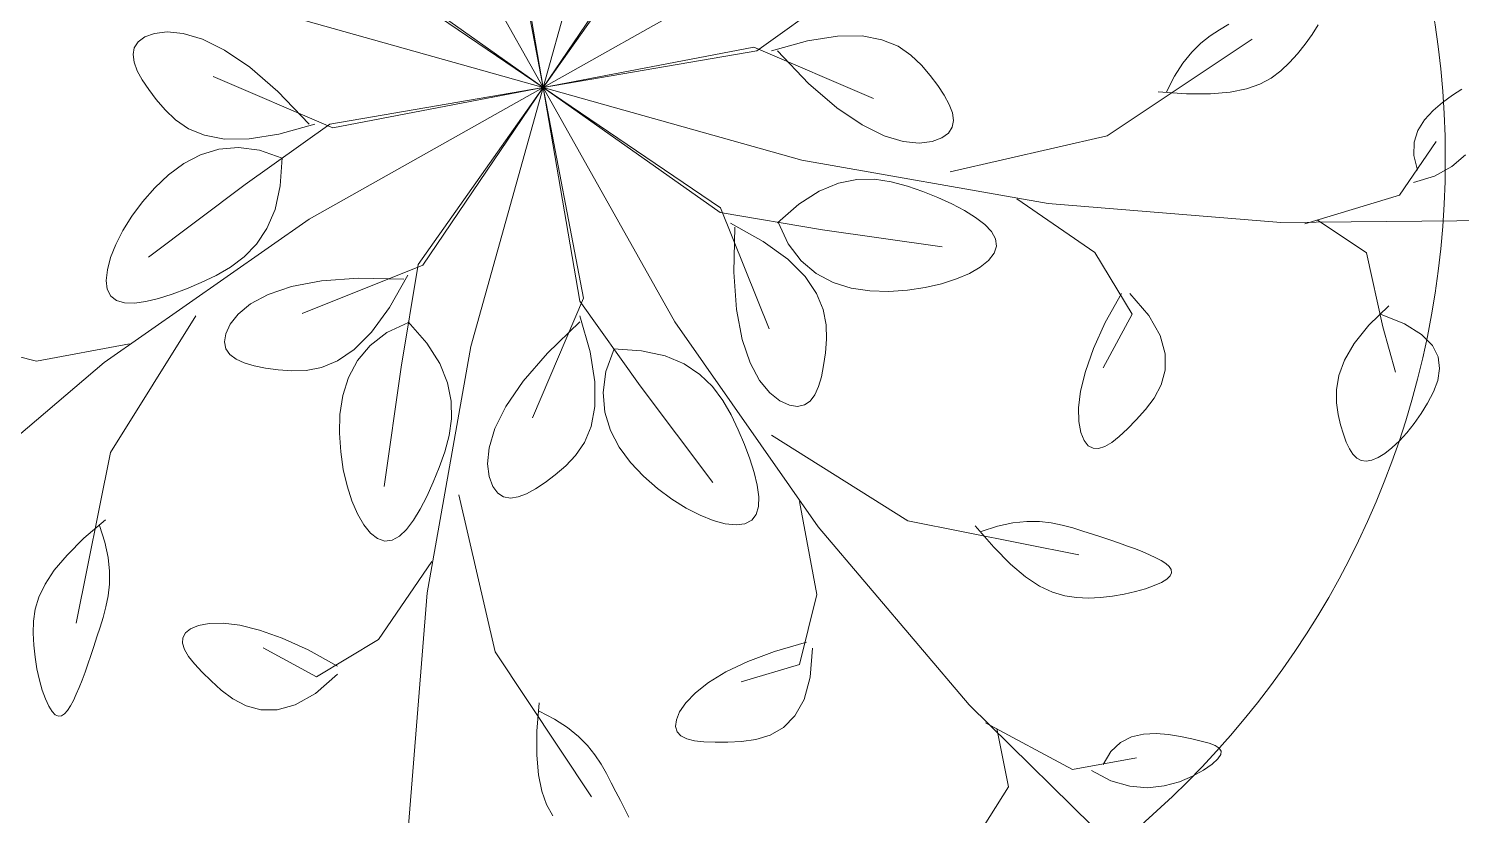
# Model space of a CAD drawing. Header units: centimetres. Extents: x -26724 to 60145, y -23645 to 6771.
# Drawn here: x -10779.3 to -10730.03, y 1967.56 to 1994.6 of the extents above; entities that cross this region are included whole.
import ezdxf

# ---------------------------------------------------------------- set-up
doc = ezdxf.new("R2010")
doc.units = ezdxf.units.CM
doc.linetypes.add('AUSGEZOGEN', pattern=[0])
doc.linetypes.add('PUNKT2_S9', pattern=[0.35, 0.15, -0.1, 0, -0.1])
doc.layers.add('3.IZGLED 2', color=7, linetype='Continuous', lineweight=9, true_color=0x4a4a4a)
doc.layers.add('Moebel', color=252, linetype='PUNKT2_S9', lineweight=13)

# ---------------------------------------------------------------- blocks, each defined once
blk = doc.blocks.new('ggggt')
at = {"layer": 'Moebel', "color": 91, "linetype": 'AUSGEZOGEN', "lineweight": 18, "transparency": 33554687}
for p, q in [((1567, 1992.575, 13.5), (1569.494, 2001.472, 13.5)), ((1567, 1992.575, 13.5), (1562.472, 2000.63, 13.5)), ((1567, 1992.575, 13.5), (1565.613, 1999.816, 13.5)), ((1567, 1992.575, 13.5), (1565.738, 1999.918, 13.5)), ((1567, 1992.575, 13.5), (1571.14, 1998.676, 13.5)), ((1567, 1992.575, 13.5), (1571.301, 1998.659, 13.5)), ((1567, 1992.575, 13.5), (1560.899, 1996.714, 13.5)), ((1567, 1992.575, 13.5), (1560.916, 1996.875, 13.5)), ((1567, 1992.575, 13.5), (1575.055, 1997.103, 13.5)), ((1574.344, 1993.837, 13.5), (1577.251, 1995.912, 13.5)), ((1567, 1992.575, 13.5), (1558.103, 1995.069, 13.5)), ((1590.261, 1994.562, 13.5), (1590.582, 1994.748, 13.5)), ((1553.063, 1994.142, 13.5), (1553.292, 1994.311, 13.5)), ((1553.292, 1994.311, 13.5), (1553.627, 1994.436, 13.5)), ((1553.627, 1994.436, 13.5), (1554.07, 1994.489, 13.5)), ((1554.07, 1994.489, 13.5), (1554.62, 1994.434, 13.5)), ((1554.62, 1994.434, 13.5), (1555.276, 1994.236, 13.5)), ((1555.276, 1994.236, 13.5), (1556.037, 1993.86, 13.5)), ((1576.09, 1994.184, 13.5), (1577.119, 1994.344, 13.5)), ((1577.119, 1994.344, 13.5), (1577.964, 1994.346, 13.5)), ((1577.964, 1994.346, 13.5), (1578.65, 1994.218, 13.5)), ((1586.398, 1990.917, 13.5), (1591.382, 1994.237, 13.5)), ((1589.619, 1994.093, 13.5), (1589.939, 1994.348, 13.5)), ((1589.939, 1994.348, 13.5), (1590.261, 1994.562, 13.5)), ((1593.445, 1994.394, 13.5), (1593.208, 1994.062, 13.5)), ((1593.654, 1994.723, 13.5), (1593.445, 1994.394, 13.5)), ((1552.891, 1993.705, 13.5), (1552.932, 1993.94, 13.5)), ((1552.932, 1993.94, 13.5), (1553.063, 1994.142, 13.5)), ((1556.037, 1993.86, 13.5), (1556.903, 1993.27, 13.5)), ((1567, 1992.575, 13.5), (1574.242, 1993.962, 13.5)), ((1567, 1992.575, 13.5), (1574.344, 1993.837, 13.5)), ((1574.242, 1993.962, 13.5), (1578.359, 1992.2, 13.5)), ((1574.852, 1993.837, 13.5), (1576.09, 1994.184, 13.5)), ((1576.127, 1992.716, 13.5), (1575.052, 1993.837, 13.5)), ((1578.65, 1994.218, 13.5), (1579.202, 1993.99, 13.5)), ((1579.202, 1993.99, 13.5), (1579.646, 1993.69, 13.5)), ((1589.002, 1993.413, 13.5), (1589.306, 1993.785, 13.5)), ((1589.306, 1993.785, 13.5), (1589.619, 1994.093, 13.5)), ((1593.208, 1994.062, 13.5), (1592.948, 1993.737, 13.5)), ((1552.929, 1993.442, 13.5), (1552.891, 1993.705, 13.5)), ((1553.038, 1993.153, 13.5), (1552.929, 1993.442, 13.5)), ((1556.903, 1993.27, 13.5), (1557.874, 1992.433, 13.5)), ((1579.646, 1993.69, 13.5), (1580.006, 1993.346, 13.5)), ((1580.006, 1993.346, 13.5), (1580.308, 1992.988, 13.5)), ((1588.712, 1992.966, 13.5), (1589.002, 1993.413, 13.5)), ((1592.669, 1993.429, 13.5), (1592.371, 1993.147, 13.5)), ((1592.948, 1993.737, 13.5), (1592.669, 1993.429, 13.5)), ((1553.207, 1992.842, 13.5), (1553.038, 1993.153, 13.5)), ((1553.429, 1992.51, 13.5), (1553.207, 1992.842, 13.5)), ((1559.759, 1991.188, 13.5), (1555.642, 1992.949, 13.5)), ((1580.308, 1992.988, 13.5), (1580.572, 1992.639, 13.5)), ((1588.437, 1992.43, 13.5), (1588.712, 1992.966, 13.5)), ((1592.039, 1992.9, 13.5), (1591.65, 1992.691, 13.5)), ((1592.371, 1993.147, 13.5), (1592.039, 1992.9, 13.5)), ((1553.692, 1992.162, 13.5), (1553.429, 1992.51, 13.5)), ((1557.874, 1992.433, 13.5), (1558.949, 1991.312, 13.5)), ((1567, 1992.575, 13.5), (1558.945, 1988.047, 13.5)), ((1567, 1992.575, 13.5), (1559.657, 1991.313, 13.5)), ((1567, 1992.575, 13.5), (1559.759, 1991.188, 13.5)), ((1567, 1992.575, 13.5), (1562.7, 1986.49, 13.5)), ((1567, 1992.575, 13.5), (1562.861, 1986.473, 13.5)), ((1567, 1992.575, 13.5), (1564.507, 1983.677, 13.5)), ((1567, 1992.575, 13.5), (1568.262, 1985.231, 13.5)), ((1567, 1992.575, 13.5), (1573.085, 1988.274, 13.5)), ((1567, 1992.575, 13.5), (1568.387, 1985.333, 13.5)), ((1567, 1992.575, 13.5), (1573.102, 1988.435, 13.5)), ((1567, 1992.575, 13.5), (1571.528, 1984.52, 13.5)), ((1567, 1992.575, 13.5), (1575.898, 1990.081, 13.5)), ((1577.097, 1991.879, 13.5), (1576.127, 1992.716, 13.5)), ((1580.572, 1992.639, 13.5), (1580.793, 1992.307, 13.5)), ((1580.793, 1992.307, 13.5), (1580.963, 1991.996, 13.5)), ((1589.13, 1992.359, 13.5), (1588.154, 1992.43, 13.5)), ((1589.946, 1992.355, 13.5), (1589.13, 1992.359, 13.5)), ((1590.625, 1992.413, 13.5), (1589.946, 1992.355, 13.5)), ((1591.186, 1992.526, 13.5), (1590.625, 1992.413, 13.5)), ((1591.65, 1992.691, 13.5), (1591.186, 1992.526, 13.5)), ((1597.933, 1992.062, 13.5), (1598.274, 1992.306, 13.5)), ((1598.274, 1992.306, 13.5), (1598.6, 1992.516, 13.5)), ((1553.995, 1991.803, 13.5), (1553.692, 1992.162, 13.5)), ((1554.355, 1991.46, 13.5), (1553.995, 1991.803, 13.5)), ((1577.964, 1991.29, 13.5), (1577.097, 1991.879, 13.5)), ((1580.963, 1991.996, 13.5), (1581.072, 1991.707, 13.5)), ((1597.313, 1991.462, 13.5), (1597.604, 1991.781, 13.5)), ((1597.604, 1991.781, 13.5), (1597.933, 1992.062, 13.5)), ((1554.799, 1991.159, 13.5), (1554.355, 1991.46, 13.5)), ((1559.657, 1991.313, 13.5), (1556.75, 1989.237, 13.5)), ((1559.149, 1991.312, 13.5), (1557.911, 1990.965, 13.5)), ((1578.725, 1990.914, 13.5), (1577.964, 1991.29, 13.5)), ((1581.11, 1991.444, 13.5), (1581.069, 1991.21, 13.5)), ((1581.072, 1991.707, 13.5), (1581.11, 1991.444, 13.5)), ((1597.087, 1991.1, 13.5), (1597.313, 1991.462, 13.5)), ((1555.351, 1990.931, 13.5), (1554.799, 1991.159, 13.5)), ((1556.037, 1990.803, 13.5), (1555.351, 1990.931, 13.5)), ((1556.882, 1990.805, 13.5), (1556.037, 1990.803, 13.5)), ((1557.911, 1990.965, 13.5), (1556.882, 1990.805, 13.5)), ((1579.381, 1990.716, 13.5), (1578.725, 1990.914, 13.5)), ((1580.709, 1990.839, 13.5), (1580.373, 1990.713, 13.5)), ((1580.938, 1991.007, 13.5), (1580.709, 1990.839, 13.5)), ((1581.069, 1991.21, 13.5), (1580.938, 1991.007, 13.5)), ((1580.997, 1989.675, 13.5), (1586.398, 1990.917, 13.5)), ((1596.954, 1990.693, 13.5), (1597.087, 1991.1, 13.5)), ((1555.214, 1990.263, 13.5), (1555.841, 1990.458, 13.5)), ((1555.841, 1990.458, 13.5), (1556.518, 1990.518, 13.5)), ((1556.518, 1990.518, 13.5), (1557.243, 1990.421, 13.5)), ((1557.243, 1990.421, 13.5), (1558.015, 1990.141, 13.5)), ((1579.931, 1990.661, 13.5), (1579.381, 1990.716, 13.5)), ((1580.373, 1990.713, 13.5), (1579.931, 1990.661, 13.5)), ((1596.445, 1988.875, 13.5), (1597.716, 1990.713, 13.5)), ((1596.939, 1990.239, 13.5), (1596.954, 1990.693, 13.5)), ((1554.112, 1989.573, 13.5), (1554.637, 1989.96, 13.5)), ((1554.637, 1989.96, 13.5), (1555.214, 1990.263, 13.5)), ((1558.015, 1990.162, 13.5), (1557.953, 1989.19, 13.5)), ((1575.898, 1990.081, 13.5), (1584.368, 1988.582, 13.5)), ((1597.07, 1989.735, 13.5), (1596.939, 1990.239, 13.5)), ((1598.245, 1989.855, 13.5), (1597.653, 1989.53, 13.5)), ((1598.716, 1990.255, 13.5), (1598.245, 1989.855, 13.5)), ((1553.638, 1989.126, 13.5), (1554.112, 1989.573, 13.5)), ((1577.151, 1989.286, 13.5), (1577.784, 1989.412, 13.5)), ((1577.784, 1989.412, 13.5), (1578.388, 1989.42, 13.5)), ((1578.388, 1989.42, 13.5), (1578.967, 1989.335, 13.5)), ((1578.967, 1989.335, 13.5), (1579.523, 1989.185, 13.5)), ((1597.653, 1989.53, 13.5), (1596.929, 1989.31, 13.5)), ((1553.218, 1988.645, 13.5), (1553.638, 1989.126, 13.5)), ((1556.75, 1989.237, 13.5), (1553.427, 1986.747, 13.5)), ((1557.953, 1989.19, 13.5), (1557.775, 1988.384, 13.5)), ((1575.791, 1988.57, 13.5), (1576.487, 1989.014, 13.5)), ((1576.487, 1989.014, 13.5), (1577.151, 1989.286, 13.5)), ((1579.523, 1989.185, 13.5), (1580.057, 1988.995, 13.5)), ((1580.057, 1988.995, 13.5), (1580.571, 1988.789, 13.5)), ((1593.192, 1987.887, 13.5), (1596.445, 1988.875, 13.5)), ((1552.853, 1988.152, 13.5), (1553.218, 1988.645, 13.5)), ((1557.775, 1988.384, 13.5), (1557.498, 1987.723, 13.5)), ((1573.102, 1988.435, 13.5), (1574.768, 1984.278, 13.5)), ((1575.06, 1987.927, 13.5), (1575.791, 1988.57, 13.5)), ((1580.571, 1988.789, 13.5), (1581.053, 1988.572, 13.5)), ((1581.053, 1988.572, 13.5), (1581.491, 1988.345, 13.5)), ((1581.491, 1988.345, 13.5), (1581.873, 1988.111, 13.5)), ((1583.288, 1988.745, 13.5), (1585.977, 1986.903, 13.5)), ((1584.368, 1988.582, 13.5), (1592.364, 1987.935, 13.5)), ((1558.945, 1988.047, 13.5), (1551.896, 1983.117, 13.5)), ((1552.546, 1987.66, 13.5), (1552.853, 1988.152, 13.5)), ((1573.085, 1988.274, 13.5), (1576.609, 1987.686, 13.5)), ((1573.445, 1987.916, 13.5), (1574.566, 1987.285, 13.5)), ((1575.423, 1987.198, 13.5), (1575.075, 1987.942, 13.5)), ((1581.873, 1988.111, 13.5), (1582.187, 1987.87, 13.5)), ((1582.187, 1987.87, 13.5), (1582.419, 1987.625, 13.5)), ((1592.364, 1987.935, 13.5), (1599.839, 1988, 13.5)), ((1593.616, 1988.028, 13.5), (1595.315, 1986.895, 13.5)), ((1552.3, 1987.182, 13.5), (1552.546, 1987.66, 13.5)), ((1557.498, 1987.723, 13.5), (1557.14, 1987.186, 13.5)), ((1573.554, 1986.222, 13.5), (1573.587, 1987.774, 13.5)), ((1576.609, 1987.686, 13.5), (1580.719, 1987.098, 13.5)), ((1582.419, 1987.625, 13.5), (1582.557, 1987.376, 13.5)), ((1582.557, 1987.376, 13.5), (1582.59, 1987.126, 13.5)), ((1552.119, 1986.729, 13.5), (1552.3, 1987.182, 13.5)), ((1557.14, 1987.186, 13.5), (1556.717, 1986.753, 13.5)), ((1574.566, 1987.285, 13.5), (1575.407, 1986.671, 13.5)), ((1575.867, 1986.616, 13.5), (1575.423, 1987.198, 13.5)), ((1582.507, 1986.877, 13.5), (1582.317, 1986.633, 13.5)), ((1582.59, 1987.126, 13.5), (1582.507, 1986.877, 13.5)), ((1585.977, 1986.903, 13.5), (1587.252, 1984.78, 13.5)), ((1595.315, 1986.895, 13.5), (1595.883, 1984.348, 13.5)), ((1552.008, 1986.313, 13.5), (1552.119, 1986.729, 13.5)), ((1556.248, 1986.403, 13.5), (1555.749, 1986.117, 13.5)), ((1556.717, 1986.753, 13.5), (1556.248, 1986.403, 13.5)), ((1562.861, 1986.473, 13.5), (1558.704, 1984.808, 13.5)), ((1562.7, 1986.49, 13.5), (1562.112, 1982.966, 13.5)), ((1575.407, 1986.671, 13.5), (1576.005, 1986.075, 13.5)), ((1576.388, 1986.181, 13.5), (1575.867, 1986.616, 13.5)), ((1582.03, 1986.401, 13.5), (1581.657, 1986.186, 13.5)), ((1582.317, 1986.633, 13.5), (1582.03, 1986.401, 13.5)), ((1551.969, 1985.945, 13.5), (1552.008, 1986.313, 13.5)), ((1552.007, 1985.639, 13.5), (1551.969, 1985.945, 13.5)), ((1555.237, 1985.873, 13.5), (1554.728, 1985.656, 13.5)), ((1555.749, 1986.117, 13.5), (1555.237, 1985.873, 13.5)), ((1558.34, 1985.731, 13.5), (1559.369, 1985.927, 13.5)), ((1559.369, 1985.927, 13.5), (1560.647, 1986.021, 13.5)), ((1560.647, 1986.021, 13.5), (1562.2, 1985.988, 13.5)), ((1562.342, 1986.13, 13.5), (1561.711, 1985.009, 13.5)), ((1573.648, 1984.943, 13.5), (1573.554, 1986.222, 13.5)), ((1576.005, 1986.075, 13.5), (1576.4, 1985.499, 13.5)), ((1576.969, 1985.875, 13.5), (1576.388, 1986.181, 13.5)), ((1577.591, 1985.681, 13.5), (1576.969, 1985.875, 13.5)), ((1581.209, 1985.993, 13.5), (1580.697, 1985.829, 13.5)), ((1581.657, 1986.186, 13.5), (1581.209, 1985.993, 13.5)), ((1552.125, 1985.404, 13.5), (1552.007, 1985.639, 13.5)), ((1552.324, 1985.25, 13.5), (1552.125, 1985.404, 13.5)), ((1554.234, 1985.468, 13.5), (1553.763, 1985.319, 13.5)), ((1554.728, 1985.656, 13.5), (1554.234, 1985.468, 13.5)), ((1556.932, 1985.135, 13.5), (1557.535, 1985.458, 13.5)), ((1557.535, 1985.458, 13.5), (1558.34, 1985.731, 13.5)), ((1576.4, 1985.499, 13.5), (1576.629, 1984.947, 13.5)), ((1578.237, 1985.583, 13.5), (1577.591, 1985.681, 13.5)), ((1578.887, 1985.564, 13.5), (1578.237, 1985.583, 13.5)), ((1579.524, 1985.608, 13.5), (1578.887, 1985.564, 13.5)), ((1580.132, 1985.698, 13.5), (1579.524, 1985.608, 13.5)), ((1580.697, 1985.829, 13.5), (1580.132, 1985.698, 13.5)), ((1586.331, 1984.495, 13.5), (1586.887, 1985.499, 13.5)), ((1587.17, 1985.499, 13.5), (1587.824, 1984.738, 13.5)), ((1552.598, 1985.172, 13.5), (1552.324, 1985.25, 13.5)), ((1552.936, 1985.163, 13.5), (1552.598, 1985.172, 13.5)), ((1553.327, 1985.214, 13.5), (1552.936, 1985.163, 13.5)), ((1553.763, 1985.319, 13.5), (1553.327, 1985.214, 13.5)), ((1556.504, 1984.785, 13.5), (1556.932, 1985.135, 13.5)), ((1561.711, 1985.009, 13.5), (1561.096, 1984.168, 13.5)), ((1568.387, 1985.333, 13.5), (1566.626, 1981.216, 13.5)), ((1568.262, 1985.231, 13.5), (1570.338, 1982.324, 13.5)), ((1573.844, 1983.914, 13.5), (1573.648, 1984.943, 13.5)), ((1576.629, 1984.947, 13.5), (1576.731, 1984.421, 13.5)), ((1596.083, 1985.067, 13.5), (1595.393, 1984.401, 13.5)), ((1555.053, 1984.728, 13.5), (1552.112, 1980.03, 13.5)), ((1556.08, 1984.109, 13.5), (1556.228, 1984.435, 13.5)), ((1556.228, 1984.435, 13.5), (1556.504, 1984.785, 13.5)), ((1561.624, 1984.152, 13.5), (1562.368, 1984.5, 13.5)), ((1562.353, 1984.515, 13.5), (1562.996, 1983.784, 13.5)), ((1567.142, 1983.448, 13.5), (1568.263, 1984.523, 13.5)), ((1568.263, 1984.723, 13.5), (1568.61, 1983.485, 13.5)), ((1571.528, 1984.52, 13.5), (1576.458, 1977.47, 13.5)), ((1576.731, 1984.421, 13.5), (1576.742, 1983.924, 13.5)), ((1585.924, 1983.601, 13.5), (1586.331, 1984.495, 13.5)), ((1587.252, 1984.78, 13.5), (1586.264, 1982.942, 13.5)), ((1587.824, 1984.738, 13.5), (1588.219, 1984.047, 13.5)), ((1595.393, 1984.401, 13.5), (1594.895, 1983.78, 13.5)), ((1596.625, 1984.45, 13.5), (1595.801, 1984.784, 13.5)), ((1597.209, 1984.089, 13.5), (1596.625, 1984.45, 13.5)), ((1556.036, 1983.828, 13.5), (1556.08, 1984.109, 13.5)), ((1561.096, 1984.168, 13.5), (1560.5, 1983.57, 13.5)), ((1561.042, 1983.708, 13.5), (1561.624, 1984.152, 13.5)), ((1574.117, 1983.109, 13.5), (1573.844, 1983.914, 13.5)), ((1576.742, 1983.924, 13.5), (1576.703, 1983.456, 13.5)), ((1588.219, 1984.047, 13.5), (1588.396, 1983.422, 13.5)), ((1595.883, 1984.348, 13.5), (1596.308, 1982.791, 13.5)), ((1597.584, 1983.708, 13.5), (1597.209, 1984.089, 13.5)), ((1549.572, 1983.166, 13.5), (1547.169, 1983.766, 13.5)), ((1552.775, 1983.766, 13.5), (1549.572, 1983.166, 13.5)), ((1556.087, 1983.592, 13.5), (1556.036, 1983.828, 13.5)), ((1556.224, 1983.397, 13.5), (1556.087, 1983.592, 13.5)), ((1556.437, 1983.238, 13.5), (1556.224, 1983.397, 13.5)), ((1560.5, 1983.57, 13.5), (1559.925, 1983.175, 13.5)), ((1560.606, 1983.187, 13.5), (1561.042, 1983.708, 13.5)), ((1562.996, 1983.784, 13.5), (1563.44, 1983.088, 13.5)), ((1564.507, 1983.677, 13.5), (1563.007, 1975.207, 13.5)), ((1566.305, 1982.478, 13.5), (1567.142, 1983.448, 13.5)), ((1568.61, 1983.485, 13.5), (1568.77, 1982.456, 13.5)), ((1569.154, 1982.817, 13.5), (1569.434, 1983.59, 13.5)), ((1569.413, 1983.59, 13.5), (1570.385, 1983.527, 13.5)), ((1570.385, 1983.527, 13.5), (1571.191, 1983.349, 13.5)), ((1576.703, 1983.456, 13.5), (1576.643, 1983.024, 13.5)), ((1585.647, 1982.815, 13.5), (1585.924, 1983.601, 13.5)), ((1588.396, 1983.422, 13.5), (1588.394, 1982.858, 13.5)), ((1594.895, 1983.78, 13.5), (1594.561, 1983.205, 13.5)), ((1597.781, 1983.313, 13.5), (1597.584, 1983.708, 13.5)), ((1551.896, 1983.117, 13.5), (1545.785, 1977.92, 13.5)), ((1556.718, 1983.111, 13.5), (1556.437, 1983.238, 13.5)), ((1557.058, 1983.01, 13.5), (1556.718, 1983.111, 13.5)), ((1557.449, 1982.932, 13.5), (1557.058, 1983.01, 13.5)), ((1557.882, 1982.872, 13.5), (1557.449, 1982.932, 13.5)), ((1559.373, 1982.946, 13.5), (1558.847, 1982.844, 13.5)), ((1559.925, 1983.175, 13.5), (1559.373, 1982.946, 13.5)), ((1560.3, 1982.606, 13.5), (1560.606, 1983.187, 13.5)), ((1562.112, 1982.966, 13.5), (1561.524, 1978.856, 13.5)), ((1563.44, 1983.088, 13.5), (1563.712, 1982.424, 13.5)), ((1571.191, 1983.349, 13.5), (1571.852, 1983.072, 13.5)), ((1571.852, 1983.072, 13.5), (1572.389, 1982.714, 13.5)), ((1574.44, 1982.506, 13.5), (1574.117, 1983.109, 13.5)), ((1576.643, 1983.024, 13.5), (1576.565, 1982.633, 13.5)), ((1594.561, 1983.205, 13.5), (1594.366, 1982.674, 13.5)), ((1597.767, 1982.509, 13.5), (1597.832, 1982.912, 13.5)), ((1597.832, 1982.912, 13.5), (1597.781, 1983.313, 13.5)), ((1558.349, 1982.833, 13.5), (1557.882, 1982.872, 13.5)), ((1558.847, 1982.844, 13.5), (1558.349, 1982.833, 13.5)), ((1560.107, 1981.984, 13.5), (1560.3, 1982.606, 13.5)), ((1563.712, 1982.424, 13.5), (1563.838, 1981.791, 13.5)), ((1565.715, 1981.611, 13.5), (1566.305, 1982.478, 13.5)), ((1568.77, 1982.456, 13.5), (1568.772, 1981.611, 13.5)), ((1569.057, 1982.092, 13.5), (1569.154, 1982.817, 13.5)), ((1572.389, 1982.714, 13.5), (1572.822, 1982.292, 13.5)), ((1574.79, 1982.078, 13.5), (1574.44, 1982.506, 13.5)), ((1576.565, 1982.633, 13.5), (1576.464, 1982.292, 13.5)), ((1585.483, 1982.136, 13.5), (1585.647, 1982.815, 13.5)), ((1588.394, 1982.858, 13.5), (1588.253, 1982.353, 13.5)), ((1594.366, 1982.674, 13.5), (1594.281, 1982.186, 13.5)), ((1597.619, 1982.113, 13.5), (1597.767, 1982.509, 13.5)), ((1560.009, 1981.338, 13.5), (1560.107, 1981.984, 13.5)), ((1569.117, 1981.415, 13.5), (1569.057, 1982.092, 13.5)), ((1570.338, 1982.324, 13.5), (1572.828, 1979.001, 13.5)), ((1572.822, 1982.292, 13.5), (1573.172, 1981.822, 13.5)), ((1575.14, 1981.802, 13.5), (1574.79, 1982.078, 13.5)), ((1576.337, 1982.011, 13.5), (1576.178, 1981.798, 13.5)), ((1576.464, 1982.292, 13.5), (1576.337, 1982.011, 13.5)), ((1585.414, 1981.561, 13.5), (1585.483, 1982.136, 13.5)), ((1588.253, 1982.353, 13.5), (1588.014, 1981.902, 13.5)), ((1594.281, 1982.186, 13.5), (1594.281, 1981.741, 13.5)), ((1597.418, 1981.729, 13.5), (1597.619, 1982.113, 13.5)), ((1563.838, 1981.791, 13.5), (1563.846, 1981.187, 13.5)), ((1565.339, 1980.85, 13.5), (1565.715, 1981.611, 13.5)), ((1568.772, 1981.611, 13.5), (1568.644, 1980.925, 13.5)), ((1573.172, 1981.822, 13.5), (1573.458, 1981.323, 13.5)), ((1575.466, 1981.654, 13.5), (1575.14, 1981.802, 13.5)), ((1575.747, 1981.611, 13.5), (1575.466, 1981.654, 13.5)), ((1575.983, 1981.662, 13.5), (1575.747, 1981.611, 13.5)), ((1576.178, 1981.798, 13.5), (1575.983, 1981.662, 13.5)), ((1585.424, 1981.089, 13.5), (1585.414, 1981.561, 13.5)), ((1587.715, 1981.502, 13.5), (1587.398, 1981.148, 13.5)), ((1588.014, 1981.902, 13.5), (1587.715, 1981.502, 13.5)), ((1594.281, 1981.741, 13.5), (1594.338, 1981.338, 13.5)), ((1597.193, 1981.364, 13.5), (1597.418, 1981.729, 13.5)), ((1559.99, 1980.688, 13.5), (1560.009, 1981.338, 13.5)), ((1563.846, 1981.187, 13.5), (1563.761, 1980.608, 13.5)), ((1569.312, 1980.788, 13.5), (1569.117, 1981.415, 13.5)), ((1573.458, 1981.323, 13.5), (1573.702, 1980.811, 13.5)), ((1585.494, 1980.716, 13.5), (1585.424, 1981.089, 13.5)), ((1587.398, 1981.148, 13.5), (1587.095, 1980.84, 13.5)), ((1594.338, 1981.338, 13.5), (1594.425, 1980.977, 13.5)), ((1594.425, 1980.977, 13.5), (1594.52, 1980.658, 13.5)), ((1596.7, 1980.71, 13.5), (1596.951, 1981.022, 13.5)), ((1596.951, 1981.022, 13.5), (1597.193, 1981.364, 13.5)), ((1560.034, 1980.051, 13.5), (1559.99, 1980.688, 13.5)), ((1563.761, 1980.608, 13.5), (1563.611, 1980.052, 13.5)), ((1565.142, 1980.194, 13.5), (1565.339, 1980.85, 13.5)), ((1568.644, 1980.925, 13.5), (1568.416, 1980.373, 13.5)), ((1569.615, 1980.211, 13.5), (1569.312, 1980.788, 13.5)), ((1573.702, 1980.811, 13.5), (1573.919, 1980.302, 13.5)), ((1574.847, 1980.627, 13.5), (1579.545, 1977.686, 13.5)), ((1585.606, 1980.443, 13.5), (1585.494, 1980.716, 13.5)), ((1585.747, 1980.264, 13.5), (1585.606, 1980.443, 13.5)), ((1586.813, 1980.581, 13.5), (1586.554, 1980.378, 13.5)), ((1587.095, 1980.84, 13.5), (1586.813, 1980.581, 13.5)), ((1594.52, 1980.658, 13.5), (1594.621, 1980.381, 13.5)), ((1596.445, 1980.432, 13.5), (1596.7, 1980.71, 13.5)), ((1552.112, 1980.03, 13.5), (1550.936, 1974.158, 13.5)), ((1560.124, 1979.443, 13.5), (1560.034, 1980.051, 13.5)), ((1563.611, 1980.052, 13.5), (1563.421, 1979.518, 13.5)), ((1565.086, 1979.644, 13.5), (1565.142, 1980.194, 13.5)), ((1568.416, 1980.373, 13.5), (1568.115, 1979.929, 13.5)), ((1570.002, 1979.686, 13.5), (1569.615, 1980.211, 13.5)), ((1573.919, 1980.302, 13.5), (1574.107, 1979.808, 13.5)), ((1585.913, 1980.175, 13.5), (1585.747, 1980.264, 13.5)), ((1586.103, 1980.169, 13.5), (1585.913, 1980.175, 13.5)), ((1586.317, 1980.239, 13.5), (1586.103, 1980.169, 13.5)), ((1586.554, 1980.378, 13.5), (1586.317, 1980.239, 13.5)), ((1594.621, 1980.381, 13.5), (1594.731, 1980.15, 13.5)), ((1594.731, 1980.15, 13.5), (1594.851, 1979.967, 13.5)), ((1594.851, 1979.967, 13.5), (1594.986, 1979.835, 13.5)), ((1595.713, 1979.853, 13.5), (1595.946, 1979.998, 13.5)), ((1595.946, 1979.998, 13.5), (1596.192, 1980.193, 13.5)), ((1596.192, 1980.193, 13.5), (1596.445, 1980.432, 13.5)), ((1563.421, 1979.518, 13.5), (1563.215, 1979.004, 13.5)), ((1565.139, 1979.202, 13.5), (1565.086, 1979.644, 13.5)), ((1567.772, 1979.569, 13.5), (1567.413, 1979.267, 13.5)), ((1568.115, 1979.929, 13.5), (1567.772, 1979.569, 13.5)), ((1570.449, 1979.213, 13.5), (1570.002, 1979.686, 13.5)), ((1574.107, 1979.808, 13.5), (1574.256, 1979.338, 13.5)), ((1594.986, 1979.835, 13.5), (1595.137, 1979.755, 13.5)), ((1595.137, 1979.755, 13.5), (1595.307, 1979.73, 13.5)), ((1595.307, 1979.73, 13.5), (1595.498, 1979.762, 13.5)), ((1595.498, 1979.762, 13.5), (1595.713, 1979.853, 13.5)), ((1560.254, 1978.878, 13.5), (1560.124, 1979.443, 13.5)), ((1563.215, 1979.004, 13.5), (1562.998, 1978.522, 13.5)), ((1565.265, 1978.866, 13.5), (1565.139, 1979.202, 13.5)), ((1567.065, 1979.003, 13.5), (1566.733, 1978.782, 13.5)), ((1567.413, 1979.267, 13.5), (1567.065, 1979.003, 13.5)), ((1570.93, 1978.793, 13.5), (1570.449, 1979.213, 13.5)), ((1574.256, 1979.338, 13.5), (1574.361, 1978.902, 13.5)), ((1560.419, 1978.366, 13.5), (1560.254, 1978.878, 13.5)), ((1562.998, 1978.522, 13.5), (1562.771, 1978.084, 13.5)), ((1564.101, 1978.578, 13.5), (1565.343, 1973.177, 13.5)), ((1565.433, 1978.637, 13.5), (1565.265, 1978.866, 13.5)), ((1565.635, 1978.506, 13.5), (1565.433, 1978.637, 13.5)), ((1565.87, 1978.465, 13.5), (1565.635, 1978.506, 13.5)), ((1566.133, 1978.503, 13.5), (1565.87, 1978.465, 13.5)), ((1566.422, 1978.612, 13.5), (1566.133, 1978.503, 13.5)), ((1566.733, 1978.782, 13.5), (1566.422, 1978.612, 13.5)), ((1571.423, 1978.427, 13.5), (1570.93, 1978.793, 13.5)), ((1574.361, 1978.902, 13.5), (1574.412, 1978.51, 13.5)), ((1574.412, 1978.51, 13.5), (1574.403, 1978.172, 13.5)), ((1560.611, 1977.918, 13.5), (1560.419, 1978.366, 13.5)), ((1562.771, 1978.084, 13.5), (1562.537, 1977.702, 13.5)), ((1571.915, 1978.12, 13.5), (1571.423, 1978.427, 13.5)), ((1572.393, 1977.874, 13.5), (1571.915, 1978.12, 13.5)), ((1574.403, 1978.172, 13.5), (1574.325, 1977.899, 13.5)), ((1575.809, 1978.35, 13.5), (1576.409, 1975.146, 13.5)), ((1551.2, 1977.079, 13.5), (1551.94, 1977.718, 13.5)), ((1551.74, 1977.519, 13.5), (1551.925, 1976.946, 13.5)), ((1560.827, 1977.545, 13.5), (1560.611, 1977.918, 13.5)), ((1561.059, 1977.258, 13.5), (1560.827, 1977.545, 13.5)), ((1562.537, 1977.702, 13.5), (1562.296, 1977.388, 13.5)), ((1572.846, 1977.693, 13.5), (1572.393, 1977.874, 13.5)), ((1573.262, 1977.582, 13.5), (1572.846, 1977.693, 13.5)), ((1573.63, 1977.543, 13.5), (1573.262, 1977.582, 13.5)), ((1573.936, 1977.581, 13.5), (1573.63, 1977.543, 13.5)), ((1574.171, 1977.699, 13.5), (1573.936, 1977.581, 13.5)), ((1574.325, 1977.899, 13.5), (1574.171, 1977.699, 13.5)), ((1579.545, 1977.686, 13.5), (1585.417, 1976.51, 13.5)), ((1582.496, 1976.774, 13.5), (1581.857, 1977.514, 13.5)), ((1582.057, 1977.314, 13.5), (1582.629, 1977.499, 13.5)), ((1582.629, 1977.499, 13.5), (1583.151, 1977.61, 13.5)), ((1583.151, 1977.61, 13.5), (1583.629, 1977.658, 13.5)), ((1583.629, 1977.658, 13.5), (1584.068, 1977.654, 13.5)), ((1584.068, 1977.654, 13.5), (1584.474, 1977.609, 13.5)), ((1584.474, 1977.609, 13.5), (1584.854, 1977.532, 13.5)), ((1584.854, 1977.532, 13.5), (1585.212, 1977.436, 13.5)), ((1550.62, 1976.505, 13.5), (1551.2, 1977.079, 13.5)), ((1561.303, 1977.068, 13.5), (1561.059, 1977.258, 13.5)), ((1561.552, 1976.985, 13.5), (1561.303, 1977.068, 13.5)), ((1561.802, 1977.018, 13.5), (1561.552, 1976.985, 13.5)), ((1562.051, 1977.156, 13.5), (1561.802, 1977.018, 13.5)), ((1562.296, 1977.388, 13.5), (1562.051, 1977.156, 13.5)), ((1576.458, 1977.47, 13.5), (1581.655, 1971.359, 13.5)), ((1585.212, 1977.436, 13.5), (1585.555, 1977.331, 13.5)), ((1585.555, 1977.331, 13.5), (1585.887, 1977.225, 13.5)), ((1585.887, 1977.225, 13.5), (1586.209, 1977.121, 13.5)), ((1586.209, 1977.121, 13.5), (1586.519, 1977.018, 13.5)), ((1586.519, 1977.018, 13.5), (1586.817, 1976.916, 13.5)), ((1550.181, 1975.984, 13.5), (1550.62, 1976.505, 13.5)), ((1551.925, 1976.946, 13.5), (1552.036, 1976.424, 13.5)), ((1583.07, 1976.194, 13.5), (1582.496, 1976.774, 13.5)), ((1586.817, 1976.916, 13.5), (1587.1, 1976.814, 13.5)), ((1587.1, 1976.814, 13.5), (1587.368, 1976.714, 13.5)), ((1587.368, 1976.714, 13.5), (1587.62, 1976.613, 13.5)), ((1587.62, 1976.613, 13.5), (1587.854, 1976.513, 13.5)), ((1587.854, 1976.513, 13.5), (1588.068, 1976.413, 13.5)), ((1552.036, 1976.424, 13.5), (1552.084, 1975.946, 13.5)), ((1563.17, 1976.287, 13.5), (1561.329, 1973.598, 13.5)), ((1583.591, 1975.755, 13.5), (1583.07, 1976.194, 13.5)), ((1588.068, 1976.413, 13.5), (1588.257, 1976.312, 13.5)), ((1588.257, 1976.312, 13.5), (1588.412, 1976.211, 13.5)), ((1588.412, 1976.211, 13.5), (1588.528, 1976.109, 13.5)), ((1588.528, 1976.109, 13.5), (1588.598, 1976.004, 13.5)), ((1588.598, 1976.004, 13.5), (1588.613, 1975.898, 13.5)), ((1549.865, 1975.507, 13.5), (1550.181, 1975.984, 13.5)), ((1552.084, 1975.946, 13.5), (1552.08, 1975.507, 13.5)), ((1584.068, 1975.439, 13.5), (1583.591, 1975.755, 13.5)), ((1588.268, 1975.565, 13.5), (1588.018, 1975.453, 13.5)), ((1588.453, 1975.679, 13.5), (1588.268, 1975.565, 13.5)), ((1588.567, 1975.79, 13.5), (1588.453, 1975.679, 13.5)), ((1588.613, 1975.898, 13.5), (1588.567, 1975.79, 13.5)), ((1549.526, 1974.64, 13.5), (1549.652, 1975.062, 13.5)), ((1549.652, 1975.062, 13.5), (1549.865, 1975.507, 13.5)), ((1552.034, 1975.101, 13.5), (1551.958, 1974.721, 13.5)), ((1552.08, 1975.507, 13.5), (1552.034, 1975.101, 13.5)), ((1563.007, 1975.207, 13.5), (1562.361, 1967.211, 13.5)), ((1576.409, 1975.146, 13.5), (1575.809, 1972.743, 13.5)), ((1584.513, 1975.227, 13.5), (1584.068, 1975.439, 13.5)), ((1584.935, 1975.1, 13.5), (1584.513, 1975.227, 13.5)), ((1585.345, 1975.04, 13.5), (1584.935, 1975.1, 13.5)), ((1585.755, 1975.028, 13.5), (1585.345, 1975.04, 13.5)), ((1586.17, 1975.048, 13.5), (1585.755, 1975.028, 13.5)), ((1586.584, 1975.094, 13.5), (1586.17, 1975.048, 13.5)), ((1586.986, 1975.162, 13.5), (1586.584, 1975.094, 13.5)), ((1587.366, 1975.247, 13.5), (1586.986, 1975.162, 13.5)), ((1587.714, 1975.345, 13.5), (1587.366, 1975.247, 13.5)), ((1588.018, 1975.453, 13.5), (1587.714, 1975.345, 13.5)), ((1549.466, 1974.23, 13.5), (1549.526, 1974.64, 13.5)), ((1551.958, 1974.721, 13.5), (1551.862, 1974.363, 13.5)), ((1549.454, 1973.82, 13.5), (1549.466, 1974.23, 13.5)), ((1551.862, 1974.363, 13.5), (1551.757, 1974.02, 13.5)), ((1554.868, 1973.969, 13.5), (1555.142, 1974.081, 13.5)), ((1555.142, 1974.081, 13.5), (1555.515, 1974.151, 13.5)), ((1555.515, 1974.151, 13.5), (1555.987, 1974.161, 13.5)), ((1555.987, 1974.161, 13.5), (1556.562, 1974.092, 13.5)), ((1556.562, 1974.092, 13.5), (1557.241, 1973.928, 13.5)), ((1549.474, 1973.405, 13.5), (1549.454, 1973.82, 13.5)), ((1551.651, 1973.688, 13.5), (1551.547, 1973.366, 13.5)), ((1551.757, 1974.02, 13.5), (1551.651, 1973.688, 13.5)), ((1554.594, 1973.472, 13.5), (1554.601, 1973.662, 13.5)), ((1554.601, 1973.662, 13.5), (1554.69, 1973.828, 13.5)), ((1554.69, 1973.828, 13.5), (1554.868, 1973.969, 13.5)), ((1557.241, 1973.928, 13.5), (1558.026, 1973.651, 13.5)), ((1558.026, 1973.651, 13.5), (1558.92, 1973.244, 13.5)), ((1561.329, 1973.598, 13.5), (1559.206, 1972.323, 13.5)), ((1549.52, 1972.991, 13.5), (1549.474, 1973.405, 13.5)), ((1551.444, 1973.056, 13.5), (1551.342, 1972.758, 13.5)), ((1551.547, 1973.366, 13.5), (1551.444, 1973.056, 13.5)), ((1554.664, 1973.258, 13.5), (1554.594, 1973.472, 13.5)), ((1554.804, 1973.021, 13.5), (1554.664, 1973.258, 13.5)), ((1559.206, 1972.323, 13.5), (1557.367, 1973.312, 13.5)), ((1558.92, 1973.244, 13.5), (1559.925, 1972.688, 13.5)), ((1565.343, 1973.177, 13.5), (1568.663, 1968.193, 13.5)), ((1574.036, 1972.848, 13.5), (1574.956, 1973.192, 13.5)), ((1574.956, 1973.192, 13.5), (1576.059, 1973.509, 13.5)), ((1576.259, 1973.309, 13.5), (1576.184, 1972.309, 13.5)), ((1549.588, 1972.589, 13.5), (1549.52, 1972.991, 13.5)), ((1549.673, 1972.209, 13.5), (1549.588, 1972.589, 13.5)), ((1551.342, 1972.758, 13.5), (1551.24, 1972.475, 13.5)), ((1555.007, 1972.762, 13.5), (1554.804, 1973.021, 13.5)), ((1555.266, 1972.48, 13.5), (1555.007, 1972.762, 13.5)), ((1573.284, 1972.489, 13.5), (1574.036, 1972.848, 13.5)), ((1575.809, 1972.743, 13.5), (1573.81, 1972.142, 13.5)), ((1549.771, 1971.861, 13.5), (1549.673, 1972.209, 13.5)), ((1551.14, 1972.207, 13.5), (1551.039, 1971.955, 13.5)), ((1551.24, 1972.475, 13.5), (1551.14, 1972.207, 13.5)), ((1555.574, 1972.177, 13.5), (1555.266, 1972.48, 13.5)), ((1555.928, 1971.86, 13.5), (1555.574, 1972.177, 13.5)), ((1559.925, 1972.405, 13.5), (1559.164, 1971.751, 13.5)), ((1572.233, 1971.766, 13.5), (1572.688, 1972.124, 13.5)), ((1572.688, 1972.124, 13.5), (1573.284, 1972.489, 13.5)), ((1576.184, 1972.309, 13.5), (1575.975, 1971.541, 13.5)), ((1549.879, 1971.557, 13.5), (1549.771, 1971.861, 13.5)), ((1550.939, 1971.721, 13.5), (1550.839, 1971.507, 13.5)), ((1551.039, 1971.955, 13.5), (1550.939, 1971.721, 13.5)), ((1556.328, 1971.561, 13.5), (1555.928, 1971.86, 13.5)), ((1559.164, 1971.751, 13.5), (1558.473, 1971.356, 13.5)), ((1571.906, 1971.426, 13.5), (1572.233, 1971.766, 13.5)), ((1549.991, 1971.307, 13.5), (1549.879, 1971.557, 13.5)), ((1550.105, 1971.122, 13.5), (1549.991, 1971.307, 13.5)), ((1550.216, 1971.008, 13.5), (1550.105, 1971.122, 13.5)), ((1550.637, 1971.163, 13.5), (1550.534, 1971.047, 13.5)), ((1550.738, 1971.318, 13.5), (1550.637, 1971.163, 13.5)), ((1550.839, 1971.507, 13.5), (1550.738, 1971.318, 13.5)), ((1556.779, 1971.322, 13.5), (1556.328, 1971.561, 13.5)), ((1557.284, 1971.181, 13.5), (1556.779, 1971.322, 13.5)), ((1557.848, 1971.179, 13.5), (1557.284, 1971.181, 13.5)), ((1558.473, 1971.356, 13.5), (1557.848, 1971.179, 13.5)), ((1566.785, 1970.446, 13.5), (1566.856, 1971.421, 13.5)), ((1566.856, 1971.138, 13.5), (1567.392, 1970.863, 13.5)), ((1571.578, 1970.839, 13.5), (1571.692, 1971.113, 13.5)), ((1571.692, 1971.113, 13.5), (1571.906, 1971.426, 13.5)), ((1575.975, 1971.541, 13.5), (1575.658, 1970.974, 13.5)), ((1581.655, 1971.359, 13.5), (1586.986, 1966.12, 13.5)), ((1550.324, 1970.962, 13.5), (1550.216, 1971.008, 13.5)), ((1550.43, 1970.978, 13.5), (1550.324, 1970.962, 13.5)), ((1550.534, 1971.047, 13.5), (1550.43, 1970.978, 13.5)), ((1567.392, 1970.863, 13.5), (1567.839, 1970.573, 13.5)), ((1571.552, 1970.613, 13.5), (1571.578, 1970.839, 13.5)), ((1571.606, 1970.433, 13.5), (1571.552, 1970.613, 13.5)), ((1575.658, 1970.974, 13.5), (1575.258, 1970.577, 13.5)), ((1582.206, 1970.74, 13.5), (1585.204, 1969.138, 13.5)), ((1566.781, 1969.629, 13.5), (1566.785, 1970.446, 13.5)), ((1567.839, 1970.573, 13.5), (1568.211, 1970.269, 13.5)), ((1568.211, 1970.269, 13.5), (1568.519, 1969.956, 13.5)), ((1571.736, 1970.294, 13.5), (1571.606, 1970.433, 13.5)), ((1571.936, 1970.193, 13.5), (1571.736, 1970.294, 13.5)), ((1572.203, 1970.124, 13.5), (1571.936, 1970.193, 13.5)), ((1572.529, 1970.084, 13.5), (1572.203, 1970.124, 13.5)), ((1573.818, 1970.097, 13.5), (1573.344, 1970.072, 13.5)), ((1574.313, 1970.169, 13.5), (1573.818, 1970.097, 13.5)), ((1574.801, 1970.319, 13.5), (1574.313, 1970.169, 13.5)), ((1575.258, 1970.577, 13.5), (1574.801, 1970.319, 13.5)), ((1582.606, 1970.54, 13.5), (1583.006, 1968.537, 13.5)), ((1586.85, 1970.064, 13.5), (1587.232, 1970.257, 13.5)), ((1587.232, 1970.257, 13.5), (1587.648, 1970.353, 13.5)), ((1587.648, 1970.353, 13.5), (1588.079, 1970.374, 13.5)), ((1588.079, 1970.374, 13.5), (1588.51, 1970.339, 13.5)), ((1588.51, 1970.339, 13.5), (1588.924, 1970.27, 13.5)), ((1588.924, 1970.27, 13.5), (1589.303, 1970.189, 13.5)), ((1589.303, 1970.189, 13.5), (1589.632, 1970.11, 13.5)), ((1589.632, 1970.11, 13.5), (1589.904, 1970.034, 13.5)), ((1566.839, 1968.95, 13.5), (1566.781, 1969.629, 13.5)), ((1568.519, 1969.956, 13.5), (1568.774, 1969.636, 13.5)), ((1568.774, 1969.636, 13.5), (1568.988, 1969.314, 13.5)), ((1572.911, 1970.068, 13.5), (1572.529, 1970.084, 13.5)), ((1573.344, 1970.072, 13.5), (1572.911, 1970.068, 13.5)), ((1586.255, 1969.304, 13.5), (1586.519, 1969.754, 13.5)), ((1586.519, 1969.754, 13.5), (1586.85, 1970.064, 13.5)), ((1589.904, 1970.034, 13.5), (1590.113, 1969.955, 13.5)), ((1590.113, 1969.955, 13.5), (1590.253, 1969.867, 13.5)), ((1590.301, 1969.644, 13.5), (1590.198, 1969.498, 13.5)), ((1590.253, 1969.867, 13.5), (1590.317, 1969.766, 13.5)), ((1590.317, 1969.766, 13.5), (1590.301, 1969.644, 13.5)), ((1568.988, 1969.314, 13.5), (1569.173, 1968.993, 13.5)), ((1585.204, 1969.138, 13.5), (1587.403, 1969.539, 13.5)), ((1589.712, 1969.114, 13.5), (1589.334, 1968.9, 13.5)), ((1590.003, 1969.321, 13.5), (1589.712, 1969.114, 13.5)), ((1590.198, 1969.498, 13.5), (1590.003, 1969.321, 13.5)), ((1566.952, 1968.389, 13.5), (1566.839, 1968.95, 13.5)), ((1569.173, 1968.993, 13.5), (1569.341, 1968.676, 13.5)), ((1569.341, 1968.676, 13.5), (1569.502, 1968.366, 13.5)), ((1586.523, 1968.747, 13.5), (1585.855, 1969.104, 13.5)), ((1587.17, 1968.558, 13.5), (1586.523, 1968.747, 13.5)), ((1588.879, 1968.708, 13.5), (1588.36, 1968.568, 13.5)), ((1589.334, 1968.9, 13.5), (1588.879, 1968.708, 13.5)), ((1567.116, 1967.925, 13.5), (1566.952, 1968.389, 13.5)), ((1569.502, 1968.366, 13.5), (1569.656, 1968.065, 13.5)), ((1583.006, 1968.537, 13.5), (1581.606, 1966.335, 13.5)), ((1587.786, 1968.508, 13.5), (1587.17, 1968.558, 13.5)), ((1588.36, 1968.568, 13.5), (1587.786, 1968.508, 13.5)), ((1567.325, 1967.536, 13.5), (1567.116, 1967.925, 13.5)), ((1569.656, 1968.065, 13.5), (1569.802, 1967.772, 13.5)), ((1569.802, 1967.772, 13.5), (1569.94, 1967.49, 13.5))]:
    blk.add_line(p, q, dxfattribs=at)
blk.add_circle((1567.746, 1990.122, 13.5), 30.281, dxfattribs=at)

msp = doc.modelspace()

# ---------------------------------------------------------------- linework, layer by layer
at = {"layer": '3.IZGLED 2', "transparency": 33554687}
msp.add_circle((-10760.722, 1990.122, 13.5), 75, dxfattribs=at)

# ---------------------------------------------------------------- block references
at = {"layer": '3.IZGLED 2'}
msp.add_blockref('ggggt', (-12328.606, 0), dxfattribs=at)

doc.saveas('drawing.dxf')
